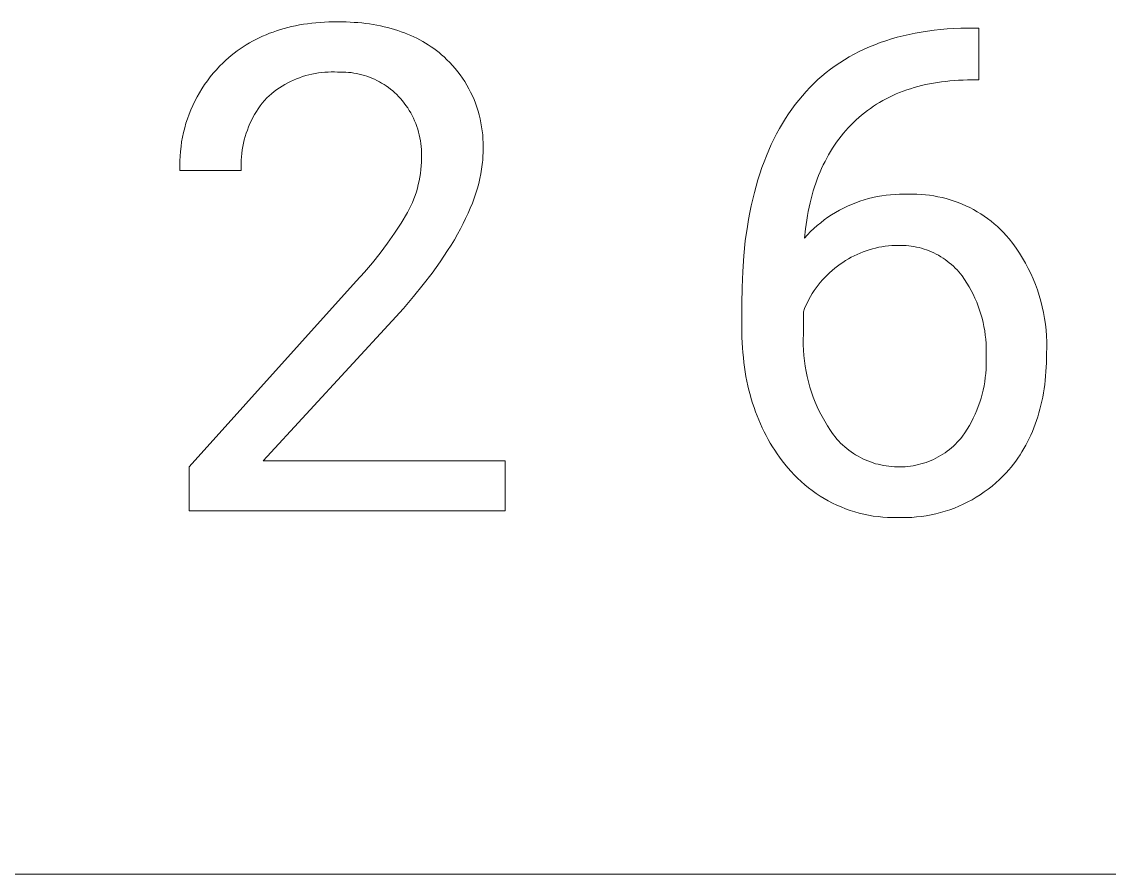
# Model space of a CAD drawing. Header units: millimetres. Extents: x -1893 to 2799, y -925 to 2353.
# Drawn here: x 1840.9 to 1941, y -662.3 to -583.8 of the extents above; entities that cross this region are included whole.
import ezdxf

# ---------------------------------------------------------------- set-up
doc = ezdxf.new("R2010")
doc.units = ezdxf.units.MM
doc.header["$MEASUREMENT"] = 0
doc.layers.add('Domyślny', color=7, linetype='Continuous', true_color=0x000000)

msp = doc.modelspace()

# ---------------------------------------------------------------- linework, layer by layer
at = {"layer": 'Domyślny', "color": 18, "lineweight": 15, "true_color": 0x000000}
for p, q in [((1867.19, -584.01), (1867.57, -583.96)), ((1867.57, -583.96), (1867.96, -583.92)), ((1867.96, -583.92), (1868.35, -583.88)), ((1868.35, -583.88), (1868.74, -583.86)), ((1868.74, -583.86), (1869.14, -583.84)), ((1869.14, -583.84), (1869.55, -583.83)), ((1869.55, -583.83), (1869.96, -583.83)), ((1869.96, -583.83), (1870.73, -583.84)), ((1870.73, -583.84), (1871.1, -583.85)), ((1871.1, -583.85), (1871.47, -583.88)), ((1871.47, -583.88), (1871.83, -583.9)), ((1871.83, -583.9), (1872.19, -583.94)), ((1872.19, -583.94), (1872.55, -583.98)), ((1872.55, -583.98), (1872.89, -584.03)), ((1863.36, -585.02), (1863.68, -584.89)), ((1863.68, -584.89), (1864.01, -584.77)), ((1864.01, -584.77), (1864.34, -584.65)), ((1864.34, -584.65), (1864.68, -584.55)), ((1864.68, -584.55), (1865.02, -584.45)), ((1865.02, -584.45), (1865.37, -584.35)), ((1865.37, -584.35), (1865.72, -584.27)), ((1865.72, -584.27), (1866.08, -584.19)), ((1866.08, -584.19), (1866.45, -584.12)), ((1866.45, -584.12), (1866.82, -584.06)), ((1866.82, -584.06), (1867.19, -584.01)), ((1872.89, -584.03), (1873.24, -584.08)), ((1873.24, -584.08), (1873.58, -584.14)), ((1873.58, -584.14), (1873.91, -584.21)), ((1873.91, -584.21), (1874.24, -584.28)), ((1874.24, -584.28), (1874.56, -584.36)), ((1874.56, -584.36), (1874.88, -584.44)), ((1874.88, -584.44), (1875.2, -584.54)), ((1875.2, -584.54), (1875.5, -584.63)), ((1875.5, -584.63), (1875.81, -584.74)), ((1875.81, -584.74), (1876.11, -584.85)), ((1876.11, -584.85), (1876.4, -584.97)), ((1876.4, -584.97), (1876.69, -585.09)), ((1922.59, -584.99), (1923.15, -584.88)), ((1923.15, -584.88), (1923.72, -584.78)), ((1923.72, -584.78), (1924.3, -584.69)), ((1924.3, -584.69), (1924.89, -584.61)), ((1924.89, -584.61), (1925.49, -584.55)), ((1925.49, -584.55), (1926.1, -584.49)), ((1926.1, -584.49), (1926.73, -584.45)), ((1926.73, -584.45), (1927.36, -584.43)), ((1927.36, -584.43), (1928, -584.41)), ((1928, -584.41), (1929.01, -584.41)), ((1929.01, -584.41), (1929.01, -589.19)), ((1861.25, -586.13), (1861.54, -585.95)), ((1861.54, -585.95), (1861.83, -585.77)), ((1861.83, -585.77), (1862.12, -585.61)), ((1862.12, -585.61), (1862.42, -585.45)), ((1862.42, -585.45), (1862.73, -585.3)), ((1862.73, -585.3), (1863.04, -585.15)), ((1863.04, -585.15), (1863.36, -585.02)), ((1876.69, -585.09), (1876.97, -585.22)), ((1876.97, -585.22), (1877.25, -585.35)), ((1877.25, -585.35), (1877.52, -585.5)), ((1877.52, -585.5), (1877.79, -585.65)), ((1877.79, -585.65), (1878.06, -585.8)), ((1878.06, -585.8), (1878.31, -585.96)), ((1878.31, -585.96), (1878.57, -586.13)), ((1918.94, -586.14), (1919.43, -585.94)), ((1919.43, -585.94), (1919.93, -585.75)), ((1919.93, -585.75), (1920.44, -585.57)), ((1920.44, -585.57), (1920.96, -585.41)), ((1920.96, -585.41), (1921.5, -585.26)), ((1921.5, -585.26), (1922.04, -585.12)), ((1922.04, -585.12), (1922.59, -584.99)), ((1859.9, -587.15), (1860.16, -586.93)), ((1860.16, -586.93), (1860.43, -586.72)), ((1860.43, -586.72), (1860.7, -586.51)), ((1860.7, -586.51), (1860.97, -586.32)), ((1860.97, -586.32), (1861.25, -586.13)), ((1878.57, -586.13), (1878.82, -586.3)), ((1878.82, -586.3), (1879.06, -586.48)), ((1879.06, -586.48), (1879.3, -586.67)), ((1879.3, -586.67), (1879.53, -586.86)), ((1879.53, -586.86), (1879.76, -587.06)), ((1917.07, -587.06), (1917.52, -586.81)), ((1917.52, -586.81), (1917.99, -586.57)), ((1917.99, -586.57), (1918.46, -586.35)), ((1918.46, -586.35), (1918.94, -586.14)), ((1858.79, -588.24), (1859.09, -587.92)), ((1859.09, -587.92), (1859.4, -587.61)), ((1859.4, -587.61), (1859.65, -587.37)), ((1859.65, -587.37), (1859.9, -587.15)), ((1879.76, -587.06), (1880.03, -587.32)), ((1880.03, -587.32), (1880.29, -587.58)), ((1880.29, -587.58), (1880.54, -587.86)), ((1880.54, -587.86), (1880.79, -588.14)), ((1915.37, -588.19), (1915.78, -587.89)), ((1915.78, -587.89), (1916.2, -587.6)), ((1916.2, -587.6), (1916.63, -587.33)), ((1916.63, -587.33), (1917.07, -587.06)), ((1857.96, -589.27), (1858.22, -588.91)), ((1858.22, -588.91), (1858.5, -588.57)), ((1858.5, -588.57), (1858.79, -588.24)), ((1866.45, -588.98), (1866.17, -589.08)), ((1866.73, -588.88), (1866.45, -588.98)), ((1867.02, -588.79), (1866.73, -588.88)), ((1867.3, -588.71), (1867.02, -588.79)), ((1867.59, -588.65), (1867.3, -588.71)), ((1867.89, -588.59), (1867.59, -588.65)), ((1868.18, -588.54), (1867.89, -588.59)), ((1868.48, -588.5), (1868.18, -588.54)), ((1868.77, -588.48), (1868.48, -588.5)), ((1869.07, -588.46), (1868.77, -588.48)), ((1869.37, -588.45), (1869.07, -588.46)), ((1869.66, -588.45), (1869.37, -588.45)), ((1869.96, -588.47), (1869.66, -588.45)), ((1870.21, -588.46), (1869.96, -588.47)), ((1870.46, -588.46), (1870.21, -588.46)), ((1870.71, -588.47), (1870.46, -588.46)), ((1870.96, -588.49), (1870.71, -588.47)), ((1871.2, -588.51), (1870.96, -588.49)), ((1871.45, -588.55), (1871.2, -588.51)), ((1871.7, -588.59), (1871.45, -588.55)), ((1871.94, -588.64), (1871.7, -588.59)), ((1872.18, -588.7), (1871.94, -588.64)), ((1872.42, -588.77), (1872.18, -588.7)), ((1872.66, -588.85), (1872.42, -588.77)), ((1872.89, -588.93), (1872.66, -588.85)), ((1873.12, -589.02), (1872.89, -588.93)), ((1880.79, -588.14), (1881.02, -588.43)), ((1881.02, -588.43), (1881.25, -588.73)), ((1881.25, -588.73), (1881.46, -589.03)), ((1914.19, -589.16), (1914.57, -588.83)), ((1914.57, -588.83), (1914.97, -588.5)), ((1914.97, -588.5), (1915.37, -588.19)), ((1857.23, -590.37), (1857.46, -589.99)), ((1857.46, -589.99), (1857.7, -589.62)), ((1857.7, -589.62), (1857.96, -589.27)), ((1864.59, -589.91), (1864.35, -590.08)), ((1864.84, -589.75), (1864.59, -589.91)), ((1865.1, -589.6), (1864.84, -589.75)), ((1865.36, -589.46), (1865.1, -589.6)), ((1865.63, -589.32), (1865.36, -589.46)), ((1865.9, -589.2), (1865.63, -589.32)), ((1866.17, -589.08), (1865.9, -589.2)), ((1873.35, -589.12), (1873.12, -589.02)), ((1873.58, -589.23), (1873.35, -589.12)), ((1873.8, -589.35), (1873.58, -589.23)), ((1874.01, -589.47), (1873.8, -589.35)), ((1874.23, -589.6), (1874.01, -589.47)), ((1874.43, -589.74), (1874.23, -589.6)), ((1874.64, -589.88), (1874.43, -589.74)), ((1874.83, -590.03), (1874.64, -589.88)), ((1881.46, -589.03), (1881.66, -589.34)), ((1881.66, -589.34), (1881.86, -589.66)), ((1881.86, -589.66), (1882.04, -589.99)), ((1882.04, -589.99), (1882.21, -590.32)), ((1913.11, -590.25), (1913.46, -589.88)), ((1913.46, -589.88), (1913.82, -589.51)), ((1913.82, -589.51), (1914.19, -589.16)), ((1922.71, -590), (1922.38, -590.11)), ((1923.06, -589.89), (1922.71, -590)), ((1923.4, -589.8), (1923.06, -589.89)), ((1923.75, -589.71), (1923.4, -589.8)), ((1924.11, -589.62), (1923.75, -589.71)), ((1924.47, -589.55), (1924.11, -589.62)), ((1924.84, -589.48), (1924.47, -589.55)), ((1925.21, -589.42), (1924.84, -589.48)), ((1925.59, -589.37), (1925.21, -589.42)), ((1925.97, -589.32), (1925.59, -589.37)), ((1926.36, -589.28), (1925.97, -589.32)), ((1926.75, -589.25), (1926.36, -589.28)), ((1927.15, -589.22), (1926.75, -589.25)), ((1927.56, -589.2), (1927.15, -589.22)), ((1927.97, -589.19), (1927.56, -589.2)), ((1929.01, -589.19), (1927.97, -589.19)), ((1856.81, -591.14), (1857.01, -590.75)), ((1857.01, -590.75), (1857.23, -590.37)), ((1863.43, -590.84), (1863.22, -591.08)), ((1863.65, -590.64), (1863.43, -590.84)), ((1863.88, -590.45), (1863.65, -590.64)), ((1864.11, -590.26), (1863.88, -590.45)), ((1864.35, -590.08), (1864.11, -590.26)), ((1875.03, -590.19), (1874.83, -590.03)), ((1875.21, -590.35), (1875.03, -590.19)), ((1875.4, -590.52), (1875.21, -590.35)), ((1875.57, -590.7), (1875.4, -590.52)), ((1875.75, -590.9), (1875.57, -590.7)), ((1875.93, -591.11), (1875.75, -590.9)), ((1882.21, -590.32), (1882.37, -590.66)), ((1882.37, -590.66), (1882.52, -591)), ((1882.52, -591), (1882.65, -591.34)), ((1912.44, -591.04), (1912.77, -590.64)), ((1912.77, -590.64), (1913.11, -590.25)), ((1920.47, -590.93), (1920.17, -591.09)), ((1920.78, -590.77), (1920.47, -590.93)), ((1921.09, -590.62), (1920.78, -590.77)), ((1921.4, -590.48), (1921.09, -590.62)), ((1921.72, -590.35), (1921.4, -590.48)), ((1922.05, -590.23), (1921.72, -590.35)), ((1922.38, -590.11), (1922.05, -590.23)), ((1856.28, -592.35), (1856.44, -591.94)), ((1856.44, -591.94), (1856.62, -591.54)), ((1856.62, -591.54), (1856.81, -591.14)), ((1862.65, -591.84), (1862.48, -592.1)), ((1862.83, -591.58), (1862.65, -591.84)), ((1863.02, -591.33), (1862.83, -591.58)), ((1863.22, -591.08), (1863.02, -591.33)), ((1876.09, -591.32), (1875.93, -591.11)), ((1876.25, -591.54), (1876.09, -591.32)), ((1876.41, -591.77), (1876.25, -591.54)), ((1876.55, -592), (1876.41, -591.77)), ((1876.69, -592.23), (1876.55, -592)), ((1882.65, -591.34), (1882.78, -591.7)), ((1882.78, -591.7), (1882.89, -592.05)), ((1911.5, -592.3), (1911.8, -591.87)), ((1911.8, -591.87), (1912.11, -591.45)), ((1912.11, -591.45), (1912.44, -591.04)), ((1919.03, -591.81), (1918.75, -592)), ((1919.31, -591.61), (1919.03, -591.81)), ((1919.59, -591.43), (1919.31, -591.61)), ((1919.88, -591.26), (1919.59, -591.43)), ((1920.17, -591.09), (1919.88, -591.26)), ((1855.99, -593.18), (1856.13, -592.76)), ((1856.13, -592.76), (1856.28, -592.35)), ((1862.01, -592.93), (1861.88, -593.21)), ((1862.16, -592.65), (1862.01, -592.93)), ((1862.31, -592.37), (1862.16, -592.65)), ((1862.48, -592.1), (1862.31, -592.37)), ((1876.81, -592.47), (1876.69, -592.23)), ((1876.93, -592.72), (1876.81, -592.47)), ((1877.04, -592.96), (1876.93, -592.72)), ((1877.15, -593.21), (1877.04, -592.96)), ((1882.89, -592.05), (1882.99, -592.41)), ((1882.99, -592.41), (1883.08, -592.77)), ((1883.08, -592.77), (1883.16, -593.14)), ((1910.92, -593.21), (1911.2, -592.75)), ((1911.2, -592.75), (1911.5, -592.3)), ((1917.71, -592.87), (1917.47, -593.1)), ((1917.97, -592.64), (1917.71, -592.87)), ((1918.22, -592.42), (1917.97, -592.64)), ((1918.49, -592.21), (1918.22, -592.42)), ((1918.75, -592), (1918.49, -592.21)), ((1855.76, -594.03), (1855.87, -593.61)), ((1855.87, -593.61), (1855.99, -593.18)), ((1861.64, -593.8), (1861.53, -594.1)), ((1861.75, -593.51), (1861.64, -593.8)), ((1861.88, -593.21), (1861.75, -593.51)), ((1877.24, -593.47), (1877.15, -593.21)), ((1877.33, -593.73), (1877.24, -593.47)), ((1877.4, -593.99), (1877.33, -593.73)), ((1877.47, -594.25), (1877.4, -593.99)), ((1883.16, -593.14), (1883.22, -593.5)), ((1883.22, -593.5), (1883.28, -593.87)), ((1883.28, -593.87), (1883.32, -594.24)), ((1910.39, -594.15), (1910.65, -593.67)), ((1910.65, -593.67), (1910.92, -593.21)), ((1916.77, -593.84), (1916.54, -594.1)), ((1916.99, -593.59), (1916.77, -593.84)), ((1917.23, -593.34), (1916.99, -593.59)), ((1917.47, -593.1), (1917.23, -593.34)), ((1855.53, -595.33), (1855.59, -594.9)), ((1855.59, -594.9), (1855.67, -594.46)), ((1855.67, -594.46), (1855.76, -594.03)), ((1861.35, -594.71), (1861.28, -595.01)), ((1861.44, -594.4), (1861.35, -594.71)), ((1861.53, -594.1), (1861.44, -594.4)), ((1877.53, -594.51), (1877.47, -594.25)), ((1877.58, -594.78), (1877.53, -594.51)), ((1877.62, -595.05), (1877.58, -594.78)), ((1883.32, -594.24), (1883.34, -594.61)), ((1883.34, -594.61), (1883.36, -594.99)), ((1883.36, -594.99), (1883.36, -595.36)), ((1909.9, -595.14), (1910.14, -594.64)), ((1910.14, -594.64), (1910.39, -594.15)), ((1915.92, -594.91), (1915.73, -595.19)), ((1916.12, -594.63), (1915.92, -594.91)), ((1916.33, -594.36), (1916.12, -594.63)), ((1916.54, -594.1), (1916.33, -594.36)), ((1855.45, -596.21), (1855.48, -595.77)), ((1855.48, -595.77), (1855.53, -595.33)), ((1861.12, -595.95), (1861.09, -596.26)), ((1861.16, -595.63), (1861.12, -595.95)), ((1861.21, -595.32), (1861.16, -595.63)), ((1861.28, -595.01), (1861.21, -595.32)), ((1877.65, -595.32), (1877.62, -595.05)), ((1877.67, -595.59), (1877.65, -595.32)), ((1877.68, -595.86), (1877.67, -595.59)), ((1877.69, -596.13), (1877.68, -595.86)), ((1883.35, -595.94), (1883.34, -596.14)), ((1883.36, -595.36), (1883.35, -595.73)), ((1883.35, -595.73), (1883.35, -595.94)), ((1909.45, -596.18), (1909.67, -595.66)), ((1909.67, -595.66), (1909.9, -595.14)), ((1915.35, -595.77), (1915.18, -596.07)), ((1915.54, -595.48), (1915.35, -595.77)), ((1915.73, -595.19), (1915.54, -595.48)), ((1855.42, -597.09), (1855.43, -596.65)), ((1855.43, -596.65), (1855.45, -596.21)), ((1861.07, -596.58), (1861.06, -596.9)), ((1861.06, -596.9), (1861.06, -597.21)), ((1861.09, -596.26), (1861.07, -596.58)), ((1877.66, -597.1), (1877.67, -596.75)), ((1877.67, -596.75), (1877.68, -596.4)), ((1877.68, -596.4), (1877.69, -596.13)), ((1883.28, -596.98), (1883.25, -597.19)), ((1883.3, -596.77), (1883.28, -596.98)), ((1883.32, -596.56), (1883.3, -596.77)), ((1883.33, -596.35), (1883.32, -596.56)), ((1883.34, -596.14), (1883.33, -596.35)), ((1909.04, -597.26), (1909.24, -596.72)), ((1909.24, -596.72), (1909.45, -596.18)), ((1914.69, -597.01), (1914.54, -597.33)), ((1914.85, -596.69), (1914.69, -597.01)), ((1915.01, -596.38), (1914.85, -596.69)), ((1915.18, -596.07), (1915.01, -596.38)), ((1855.43, -597.53), (1855.42, -597.09)), ((1861.07, -597.53), (1855.43, -597.53)), ((1861.06, -597.21), (1861.07, -597.53)), ((1877.53, -598.13), (1877.59, -597.79)), ((1877.59, -597.79), (1877.63, -597.44)), ((1877.63, -597.44), (1877.66, -597.1)), ((1883.15, -597.84), (1883.06, -598.27)), ((1883.22, -597.41), (1883.15, -597.84)), ((1883.25, -597.19), (1883.22, -597.41)), ((1908.67, -598.39), (1908.85, -597.82)), ((1908.85, -597.82), (1909.04, -597.26)), ((1914.26, -598), (1914.12, -598.34)), ((1914.39, -597.66), (1914.26, -598)), ((1914.54, -597.33), (1914.39, -597.66)), ((1877.31, -599.15), (1877.39, -598.81)), ((1877.39, -598.81), (1877.47, -598.48)), ((1877.47, -598.48), (1877.53, -598.13)), ((1882.95, -598.72), (1882.83, -599.16)), ((1883.06, -598.27), (1882.95, -598.72)), ((1908.34, -599.56), (1908.5, -598.97)), ((1908.5, -598.97), (1908.67, -598.39)), ((1914, -598.68), (1913.88, -599.04)), ((1914.12, -598.34), (1914, -598.68)), ((1876.98, -600.14), (1877.1, -599.82)), ((1877.1, -599.82), (1877.21, -599.49)), ((1877.21, -599.49), (1877.31, -599.15)), ((1882.69, -599.61), (1882.54, -600.07)), ((1882.83, -599.16), (1882.69, -599.61)), ((1908.19, -600.17), (1908.34, -599.56)), ((1913.66, -599.76), (1913.56, -600.14)), ((1913.77, -599.4), (1913.66, -599.76)), ((1913.88, -599.04), (1913.77, -599.4)), ((1919.26, -600.02), (1919.66, -599.93)), ((1919.66, -599.93), (1920.07, -599.86)), ((1920.07, -599.86), (1920.48, -599.8)), ((1920.48, -599.8), (1920.89, -599.76)), ((1920.89, -599.76), (1921.3, -599.73)), ((1921.3, -599.73), (1921.72, -599.71)), ((1921.72, -599.71), (1922.13, -599.71)), ((1922.13, -599.71), (1922.54, -599.72)), ((1922.54, -599.72), (1922.93, -599.71)), ((1922.93, -599.71), (1923.32, -599.72)), ((1923.32, -599.72), (1923.71, -599.74)), ((1923.71, -599.74), (1924.1, -599.77)), ((1924.1, -599.77), (1924.48, -599.81)), ((1924.48, -599.81), (1924.87, -599.87)), ((1924.87, -599.87), (1925.25, -599.94)), ((1925.25, -599.94), (1925.63, -600.02)), ((1876.56, -601.1), (1876.71, -600.78)), ((1876.71, -600.78), (1876.85, -600.46)), ((1876.85, -600.46), (1876.98, -600.14)), ((1882.18, -601), (1881.97, -601.47)), ((1882.37, -600.53), (1882.18, -601)), ((1882.54, -600.07), (1882.37, -600.53)), ((1907.92, -601.41), (1908.05, -600.78)), ((1908.05, -600.78), (1908.19, -600.17)), ((1913.38, -600.9), (1913.3, -601.29)), ((1913.47, -600.51), (1913.38, -600.9)), ((1913.56, -600.14), (1913.47, -600.51)), ((1916.17, -601.19), (1916.54, -601)), ((1916.54, -601), (1916.91, -600.82)), ((1916.91, -600.82), (1917.29, -600.66)), ((1917.29, -600.66), (1917.68, -600.5)), ((1917.68, -600.5), (1918.07, -600.36)), ((1918.07, -600.36), (1918.46, -600.23)), ((1918.46, -600.23), (1918.86, -600.12)), ((1918.86, -600.12), (1919.26, -600.02)), ((1925.63, -600.02), (1926.01, -600.11)), ((1926.01, -600.11), (1926.38, -600.22)), ((1926.38, -600.22), (1926.75, -600.34)), ((1926.75, -600.34), (1927.11, -600.47)), ((1927.11, -600.47), (1927.47, -600.62)), ((1927.47, -600.62), (1927.83, -600.78)), ((1927.83, -600.78), (1928.18, -600.94)), ((1928.18, -600.94), (1928.52, -601.12)), ((1875.81, -602.37), (1876.4, -601.4)), ((1876.4, -601.4), (1876.56, -601.1)), ((1881.75, -601.94), (1881.52, -602.42)), ((1881.97, -601.47), (1881.75, -601.94)), ((1907.81, -602.04), (1907.92, -601.41)), ((1913.23, -601.68), (1913.16, -602.09)), ((1913.3, -601.29), (1913.23, -601.68)), ((1914.78, -602.08), (1915.12, -601.84)), ((1915.12, -601.84), (1915.46, -601.62)), ((1915.46, -601.62), (1915.82, -601.4)), ((1915.82, -601.4), (1916.17, -601.19)), ((1928.52, -601.12), (1928.86, -601.32)), ((1928.86, -601.32), (1929.19, -601.52)), ((1929.19, -601.52), (1929.52, -601.73)), ((1929.52, -601.73), (1929.83, -601.96)), ((1929.83, -601.96), (1930.14, -602.2)), ((1875.19, -603.31), (1875.81, -602.37)), ((1881.26, -602.91), (1881, -603.4)), ((1881.52, -602.42), (1881.26, -602.91)), ((1907.51, -604.02), (1907.7, -602.69)), ((1907.7, -602.69), (1907.81, -602.04)), ((1913.04, -602.91), (1912.95, -603.75)), ((1913.16, -602.09), (1913.04, -602.91)), ((1913.52, -603.16), (1913.82, -602.87)), ((1913.82, -602.87), (1914.13, -602.6)), ((1914.13, -602.6), (1914.45, -602.34)), ((1914.45, -602.34), (1914.78, -602.08)), ((1930.14, -602.2), (1930.44, -602.44)), ((1930.44, -602.44), (1930.73, -602.7)), ((1930.73, -602.7), (1931.02, -602.96)), ((1931.02, -602.96), (1931.29, -603.24)), ((1874.54, -604.23), (1875.19, -603.31)), ((1880.71, -603.9), (1880.41, -604.4)), ((1881, -603.4), (1880.71, -603.9)), ((1912.95, -603.75), (1913.23, -603.45)), ((1913.23, -603.45), (1913.52, -603.16)), ((1931.29, -603.24), (1931.55, -603.52)), ((1931.55, -603.52), (1931.81, -603.82)), ((1931.81, -603.82), (1932.14, -604.24)), ((1873.86, -605.14), (1874.54, -604.23)), ((1880.09, -604.9), (1879.75, -605.42)), ((1880.41, -604.4), (1880.09, -604.9)), ((1907.37, -605.4), (1907.51, -604.02)), ((1918.36, -605.02), (1918.08, -605.13)), ((1918.64, -604.92), (1918.36, -605.02)), ((1918.93, -604.83), (1918.64, -604.92)), ((1919.21, -604.74), (1918.93, -604.83)), ((1919.51, -604.67), (1919.21, -604.74)), ((1919.8, -604.6), (1919.51, -604.67)), ((1920.09, -604.55), (1919.8, -604.6)), ((1920.39, -604.51), (1920.09, -604.55)), ((1920.69, -604.47), (1920.39, -604.51)), ((1920.99, -604.45), (1920.69, -604.47)), ((1921.29, -604.43), (1920.99, -604.45)), ((1921.59, -604.43), (1921.29, -604.43)), ((1921.83, -604.42), (1921.59, -604.43)), ((1922.08, -604.43), (1921.83, -604.42)), ((1922.32, -604.44), (1922.08, -604.43)), ((1922.56, -604.46), (1922.32, -604.44)), ((1922.8, -604.49), (1922.56, -604.46)), ((1923.04, -604.53), (1922.8, -604.49)), ((1923.28, -604.58), (1923.04, -604.53)), ((1923.51, -604.63), (1923.28, -604.58)), ((1923.74, -604.69), (1923.51, -604.63)), ((1923.98, -604.76), (1923.74, -604.69)), ((1924.21, -604.84), (1923.98, -604.76)), ((1924.43, -604.93), (1924.21, -604.84)), ((1924.66, -605.02), (1924.43, -604.93)), ((1924.88, -605.12), (1924.66, -605.02)), ((1932.14, -604.24), (1932.46, -604.68)), ((1932.46, -604.68), (1932.76, -605.13)), ((1872.42, -606.88), (1873.16, -606.02)), ((1873.16, -606.02), (1873.86, -605.14)), ((1879.4, -605.93), (1878.65, -606.98)), ((1879.75, -605.42), (1879.4, -605.93)), ((1907.27, -606.82), (1907.37, -605.4)), ((1916.49, -605.99), (1916.25, -606.16)), ((1916.75, -605.82), (1916.49, -605.99)), ((1917, -605.67), (1916.75, -605.82)), ((1917.26, -605.52), (1917, -605.67)), ((1917.53, -605.38), (1917.26, -605.52)), ((1917.8, -605.25), (1917.53, -605.38)), ((1918.08, -605.13), (1917.8, -605.25)), ((1925.09, -605.23), (1924.88, -605.12)), ((1925.31, -605.34), (1925.09, -605.23)), ((1925.51, -605.47), (1925.31, -605.34)), ((1925.72, -605.6), (1925.51, -605.47)), ((1925.92, -605.73), (1925.72, -605.6)), ((1926.11, -605.88), (1925.92, -605.73)), ((1926.3, -606.02), (1926.11, -605.88)), ((1932.76, -605.13), (1933.05, -605.59)), ((1933.05, -605.59), (1933.31, -606.06)), ((1871.67, -607.72), (1872.42, -606.88)), ((1878.65, -606.98), (1877.84, -608.04)), ((1907.21, -608.29), (1907.27, -606.82)), ((1915.27, -606.94), (1915.05, -607.16)), ((1915.51, -606.73), (1915.27, -606.94)), ((1915.75, -606.53), (1915.51, -606.73)), ((1915.99, -606.34), (1915.75, -606.53)), ((1916.25, -606.16), (1915.99, -606.34)), ((1926.49, -606.18), (1926.3, -606.02)), ((1926.67, -606.34), (1926.49, -606.18)), ((1926.84, -606.51), (1926.67, -606.34)), ((1927.01, -606.68), (1926.84, -606.51)), ((1927.18, -606.86), (1927.01, -606.68)), ((1927.33, -607.05), (1927.18, -606.86)), ((1933.31, -606.06), (1933.57, -606.54)), ((1933.57, -606.54), (1933.81, -607.02)), ((1933.81, -607.02), (1934.03, -607.52)), ((1856.29, -624.81), (1871.67, -607.72)), ((1914.41, -607.85), (1914.22, -608.09)), ((1914.62, -607.61), (1914.41, -607.85)), ((1914.83, -607.38), (1914.62, -607.61)), ((1915.05, -607.16), (1914.83, -607.38)), ((1927.48, -607.24), (1927.33, -607.05)), ((1927.71, -607.56), (1927.48, -607.24)), ((1927.92, -607.89), (1927.71, -607.56)), ((1928.12, -608.23), (1927.92, -607.89)), ((1934.03, -607.52), (1934.23, -608.02)), ((1934.23, -608.02), (1934.41, -608.53)), ((1877.84, -608.04), (1876.95, -609.13)), ((1907.19, -609.8), (1907.21, -608.29)), ((1913.68, -608.86), (1913.52, -609.12)), ((1913.85, -608.59), (1913.68, -608.86)), ((1914.03, -608.34), (1913.85, -608.59)), ((1914.22, -608.09), (1914.03, -608.34)), ((1928.31, -608.57), (1928.12, -608.23)), ((1928.49, -608.92), (1928.31, -608.57)), ((1928.66, -609.28), (1928.49, -608.92)), ((1934.41, -608.53), (1934.58, -609.04)), ((1876.95, -609.13), (1876.01, -610.23)), ((1907.19, -611.96), (1907.19, -609.8)), ((1913.09, -609.96), (1912.97, -610.24)), ((1913.23, -609.68), (1913.09, -609.96)), ((1913.37, -609.4), (1913.23, -609.68)), ((1913.52, -609.12), (1913.37, -609.4)), ((1928.82, -609.64), (1928.66, -609.28)), ((1928.96, -610.01), (1928.82, -609.64)), ((1929.09, -610.38), (1928.96, -610.01)), ((1934.58, -609.04), (1934.73, -609.56)), ((1934.73, -609.56), (1934.86, -610.08)), ((1876.01, -610.23), (1874.99, -611.36)), ((1912.97, -610.24), (1912.86, -610.54)), ((1912.86, -610.54), (1912.86, -612.6)), ((1929.21, -610.76), (1929.09, -610.38)), ((1929.32, -611.13), (1929.21, -610.76)), ((1934.86, -610.08), (1934.98, -610.61)), ((1934.98, -610.61), (1935.07, -611.15)), ((1874.99, -611.36), (1863.09, -624.26)), ((1907.2, -612.91), (1907.19, -611.96)), ((1929.41, -611.52), (1929.32, -611.13)), ((1929.49, -611.9), (1929.41, -611.52)), ((1929.56, -612.29), (1929.49, -611.9)), ((1935.07, -611.15), (1935.15, -611.68)), ((1935.15, -611.68), (1935.21, -612.22)), ((1907.25, -613.85), (1907.2, -612.91)), ((1912.86, -612.6), (1912.84, -613.09)), ((1929.61, -612.68), (1929.56, -612.29)), ((1929.65, -613.07), (1929.61, -612.68)), ((1935.21, -612.22), (1935.25, -612.76)), ((1935.25, -612.76), (1935.27, -613.3)), ((1907.28, -614.3), (1907.25, -613.85)), ((1912.84, -613.09), (1912.84, -613.58)), ((1912.84, -613.58), (1912.86, -614.08)), ((1929.68, -613.46), (1929.65, -613.07)), ((1929.69, -613.86), (1929.68, -613.46)), ((1929.7, -614.25), (1929.69, -613.86)), ((1935.28, -613.84), (1935.26, -614.38)), ((1935.27, -613.3), (1935.28, -613.84)), ((1907.33, -614.76), (1907.28, -614.3)), ((1907.38, -615.2), (1907.33, -614.76)), ((1912.86, -614.08), (1912.9, -614.57)), ((1912.9, -614.57), (1912.95, -615.06)), ((1929.68, -614.64), (1929.7, -614.25)), ((1929.7, -615.04), (1929.68, -614.64)), ((1929.7, -615.43), (1929.7, -615.04)), ((1935.26, -614.38), (1935.25, -615.23)), ((1907.43, -615.64), (1907.38, -615.2)), ((1907.5, -616.08), (1907.43, -615.64)), ((1912.95, -615.06), (1913.01, -615.54)), ((1913.01, -615.54), (1913.1, -616.03)), ((1913.1, -616.03), (1913.2, -616.51)), ((1929.65, -616.21), (1929.68, -615.82)), ((1929.68, -615.82), (1929.7, -615.43)), ((1935.23, -615.64), (1935.2, -616.05)), ((1935.25, -615.23), (1935.23, -615.64)), ((1907.57, -616.51), (1907.5, -616.08)), ((1907.66, -616.93), (1907.57, -616.51)), ((1907.75, -617.35), (1907.66, -616.93)), ((1913.2, -616.51), (1913.32, -616.99)), ((1913.32, -616.99), (1913.45, -617.47)), ((1929.5, -617.37), (1929.56, -616.98)), ((1929.56, -616.98), (1929.61, -616.6)), ((1929.61, -616.6), (1929.65, -616.21)), ((1935.13, -616.86), (1935.09, -617.25)), ((1935.17, -616.46), (1935.13, -616.86)), ((1935.2, -616.05), (1935.17, -616.46)), ((1907.84, -617.76), (1907.75, -617.35)), ((1907.95, -618.17), (1907.84, -617.76)), ((1913.45, -617.47), (1913.6, -617.94)), ((1913.6, -617.94), (1913.76, -618.4)), ((1929.32, -618.13), (1929.42, -617.75)), ((1929.42, -617.75), (1929.5, -617.37)), ((1934.97, -618.02), (1934.9, -618.4)), ((1935.03, -617.64), (1934.97, -618.02)), ((1935.09, -617.25), (1935.03, -617.64)), ((1908.06, -618.57), (1907.95, -618.17)), ((1908.18, -618.97), (1908.06, -618.57)), ((1908.31, -619.36), (1908.18, -618.97)), ((1913.76, -618.4), (1913.94, -618.86)), ((1913.94, -618.86), (1914.14, -619.31)), ((1928.97, -619.25), (1929.1, -618.88)), ((1929.1, -618.88), (1929.22, -618.51)), ((1929.22, -618.51), (1929.32, -618.13)), ((1934.82, -618.77), (1934.74, -619.14)), ((1934.9, -618.4), (1934.82, -618.77)), ((1908.44, -619.75), (1908.31, -619.36)), ((1908.59, -620.13), (1908.44, -619.75)), ((1914.14, -619.31), (1914.35, -619.76)), ((1914.35, -619.76), (1914.58, -620.19)), ((1928.51, -620.33), (1928.68, -619.97)), ((1928.68, -619.97), (1928.83, -619.61)), ((1928.83, -619.61), (1928.97, -619.25)), ((1934.55, -619.86), (1934.45, -620.21)), ((1934.65, -619.5), (1934.55, -619.86)), ((1934.74, -619.14), (1934.65, -619.5)), ((1908.74, -620.5), (1908.59, -620.13)), ((1908.9, -620.87), (1908.74, -620.5)), ((1909.06, -621.23), (1908.9, -620.87)), ((1914.58, -620.19), (1914.82, -620.62)), ((1914.82, -620.62), (1915.07, -621.04)), ((1915.07, -621.04), (1915.34, -621.46)), ((1927.95, -621.35), (1928.15, -621.02)), ((1928.15, -621.02), (1928.34, -620.68)), ((1928.34, -620.68), (1928.51, -620.33)), ((1934.22, -620.9), (1934.09, -621.23)), ((1934.33, -620.56), (1934.22, -620.9)), ((1934.45, -620.21), (1934.33, -620.56)), ((1909.24, -621.59), (1909.06, -621.23)), ((1909.42, -621.94), (1909.24, -621.59)), ((1909.61, -622.29), (1909.42, -621.94)), ((1915.34, -621.46), (1915.48, -621.67)), ((1915.48, -621.67), (1915.63, -621.87)), ((1915.63, -621.87), (1915.79, -622.07)), ((1927.36, -622.2), (1927.51, -622)), ((1927.51, -622), (1927.74, -621.68)), ((1927.74, -621.68), (1927.95, -621.35)), ((1933.81, -621.89), (1933.66, -622.21)), ((1933.95, -621.56), (1933.81, -621.89)), ((1934.09, -621.23), (1933.95, -621.56)), ((1909.81, -622.63), (1909.61, -622.29)), ((1910.01, -622.97), (1909.81, -622.63)), ((1910.23, -623.3), (1910.01, -622.97)), ((1915.79, -622.07), (1915.95, -622.26)), ((1915.95, -622.26), (1916.12, -622.45)), ((1916.12, -622.45), (1916.29, -622.63)), ((1916.29, -622.63), (1916.47, -622.8)), ((1916.47, -622.8), (1916.66, -622.97)), ((1916.66, -622.97), (1916.85, -623.13)), ((1926.5, -623.07), (1926.68, -622.91)), ((1926.68, -622.91), (1926.86, -622.74)), ((1926.86, -622.74), (1927.03, -622.56)), ((1927.03, -622.56), (1927.2, -622.38)), ((1927.2, -622.38), (1927.36, -622.2)), ((1933.34, -622.83), (1933.17, -623.13)), ((1933.51, -622.52), (1933.34, -622.83)), ((1933.66, -622.21), (1933.51, -622.52)), ((1910.45, -623.62), (1910.23, -623.3)), ((1910.67, -623.94), (1910.45, -623.62)), ((1910.91, -624.26), (1910.67, -623.94)), ((1916.85, -623.13), (1917.05, -623.29)), ((1917.05, -623.29), (1917.25, -623.44)), ((1917.25, -623.44), (1917.46, -623.58)), ((1917.46, -623.58), (1917.67, -623.72)), ((1917.67, -623.72), (1917.89, -623.85)), ((1917.89, -623.85), (1918.11, -623.97)), ((1918.11, -623.97), (1918.34, -624.08)), ((1924.85, -624.14), (1925.07, -624.03)), ((1925.07, -624.03), (1925.28, -623.91)), ((1925.28, -623.91), (1925.5, -623.79)), ((1925.5, -623.79), (1925.71, -623.66)), ((1925.71, -623.66), (1925.91, -623.52)), ((1925.91, -623.52), (1926.11, -623.38)), ((1926.11, -623.38), (1926.31, -623.23)), ((1926.31, -623.23), (1926.5, -623.07)), ((1932.62, -624.01), (1932.42, -624.29)), ((1932.81, -623.72), (1932.62, -624.01)), ((1932.99, -623.43), (1932.81, -623.72)), ((1933.17, -623.13), (1932.99, -623.43)), ((1856.29, -628.87), (1856.29, -624.81)), ((1863.09, -624.26), (1885.4, -624.26)), ((1885.4, -624.26), (1885.4, -628.87)), ((1911.15, -624.57), (1910.91, -624.26)), ((1911.43, -624.91), (1911.15, -624.57)), ((1911.72, -625.24), (1911.43, -624.91)), ((1918.34, -624.08), (1918.56, -624.18)), ((1918.56, -624.18), (1918.8, -624.28)), ((1918.8, -624.28), (1919.03, -624.37)), ((1919.03, -624.37), (1919.27, -624.45)), ((1919.27, -624.45), (1919.51, -624.53)), ((1919.51, -624.53), (1919.75, -624.59)), ((1919.75, -624.59), (1920, -624.65)), ((1920, -624.65), (1920.25, -624.7)), ((1920.25, -624.7), (1920.49, -624.74)), ((1920.49, -624.74), (1920.74, -624.77)), ((1920.74, -624.77), (1920.99, -624.79)), ((1920.99, -624.79), (1921.25, -624.81)), ((1921.25, -624.81), (1921.5, -624.82)), ((1921.5, -624.82), (1921.74, -624.82)), ((1921.74, -624.82), (1921.99, -624.82)), ((1921.99, -624.82), (1922.24, -624.81)), ((1922.24, -624.81), (1922.48, -624.79)), ((1922.48, -624.79), (1922.73, -624.76)), ((1922.73, -624.76), (1922.97, -624.72)), ((1922.97, -624.72), (1923.21, -624.68)), ((1923.21, -624.68), (1923.45, -624.62)), ((1923.45, -624.62), (1923.69, -624.56)), ((1923.69, -624.56), (1923.93, -624.49)), ((1923.93, -624.49), (1924.16, -624.42)), ((1924.16, -624.42), (1924.39, -624.33)), ((1924.39, -624.33), (1924.62, -624.24)), ((1924.62, -624.24), (1924.85, -624.14)), ((1932, -624.84), (1931.77, -625.1)), ((1932.21, -624.57), (1932, -624.84)), ((1932.42, -624.29), (1932.21, -624.57)), ((1912.02, -625.56), (1911.72, -625.24)), ((1912.33, -625.88), (1912.02, -625.56)), ((1912.65, -626.18), (1912.33, -625.88)), ((1930.91, -626), (1930.58, -626.3)), ((1931.23, -625.69), (1930.91, -626)), ((1931.54, -625.36), (1931.23, -625.69)), ((1931.77, -625.1), (1931.54, -625.36)), ((1912.98, -626.47), (1912.65, -626.18)), ((1913.32, -626.75), (1912.98, -626.47)), ((1913.67, -627.01), (1913.32, -626.75)), ((1914.03, -627.27), (1913.67, -627.01)), ((1929.89, -626.87), (1929.52, -627.13)), ((1930.24, -626.59), (1929.89, -626.87)), ((1930.58, -626.3), (1930.24, -626.59)), ((1914.39, -627.51), (1914.03, -627.27)), ((1914.77, -627.74), (1914.39, -627.51)), ((1915.15, -627.96), (1914.77, -627.74)), ((1915.54, -628.16), (1915.15, -627.96)), ((1928.39, -627.85), (1927.99, -628.06)), ((1928.77, -627.62), (1928.39, -627.85)), ((1929.15, -627.39), (1928.77, -627.62)), ((1929.52, -627.13), (1929.15, -627.39)), ((1885.4, -628.87), (1856.29, -628.87)), ((1915.94, -628.35), (1915.54, -628.16)), ((1916.34, -628.52), (1915.94, -628.35)), ((1916.75, -628.68), (1916.34, -628.52)), ((1917.17, -628.83), (1916.75, -628.68)), ((1917.59, -628.96), (1917.17, -628.83)), ((1918.01, -629.08), (1917.59, -628.96)), ((1925.49, -629.04), (1925.06, -629.15)), ((1925.92, -628.91), (1925.49, -629.04)), ((1926.35, -628.77), (1925.92, -628.91)), ((1926.77, -628.62), (1926.35, -628.77)), ((1927.18, -628.45), (1926.77, -628.62)), ((1927.59, -628.26), (1927.18, -628.45)), ((1927.99, -628.06), (1927.59, -628.26)), ((1918.44, -629.19), (1918.01, -629.08)), ((1918.87, -629.27), (1918.44, -629.19)), ((1919.3, -629.35), (1918.87, -629.27)), ((1919.74, -629.41), (1919.3, -629.35)), ((1920.18, -629.45), (1919.74, -629.41)), ((1920.62, -629.48), (1920.18, -629.45)), ((1921.06, -629.49), (1920.62, -629.48)), ((1921.5, -629.49), (1921.06, -629.49)), ((1921.95, -629.5), (1921.5, -629.49)), ((1922.39, -629.5), (1921.95, -629.5)), ((1922.84, -629.48), (1922.39, -629.5)), ((1923.29, -629.44), (1922.84, -629.48)), ((1923.73, -629.39), (1923.29, -629.44)), ((1924.18, -629.33), (1923.73, -629.39)), ((1924.62, -629.25), (1924.18, -629.33)), ((1925.06, -629.15), (1924.62, -629.25)), ((1025.42, -662.35), (2798.56, -662.35))]:
    msp.add_line(p, q, dxfattribs=at)

doc.saveas('drawing.dxf')
